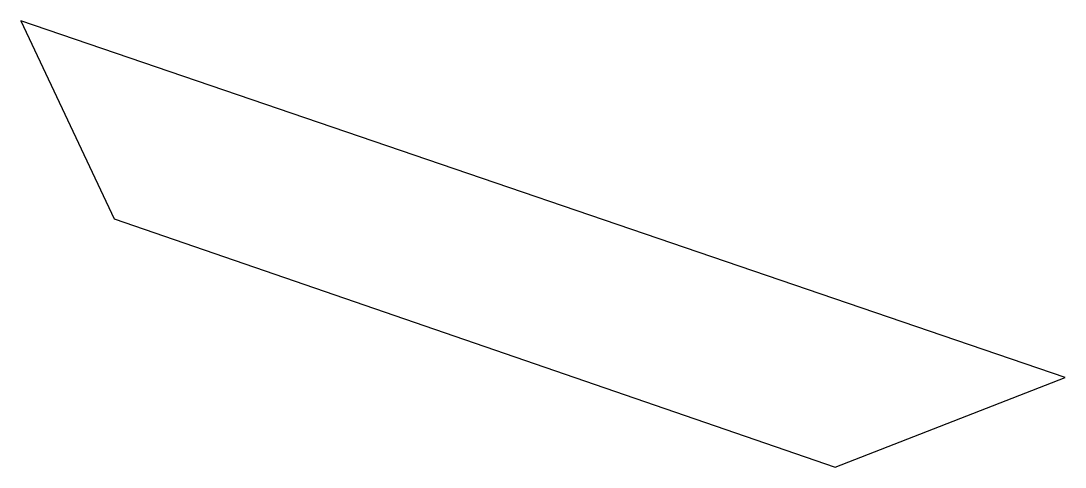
# Model space of a CAD drawing. Header units: millimetres. Extents: x 2661654.48 to 2661662.73, y 1261324.31 to 1261327.84.
import ezdxf

# ---------------------------------------------------------------- set-up
doc = ezdxf.new("R2010")
doc.units = ezdxf.units.MM

msp = doc.modelspace()

# ---------------------------------------------------------------- linework, layer by layer
msp.add_lwpolyline([(2661654.4774, 1261327.8386), (2661655.215, 1261326.2765), (2661660.9106, 1261324.3147), (2661662.7277, 1261325.0224), (2661654.4774, 1261327.8386)])

doc.saveas('drawing.dxf')
